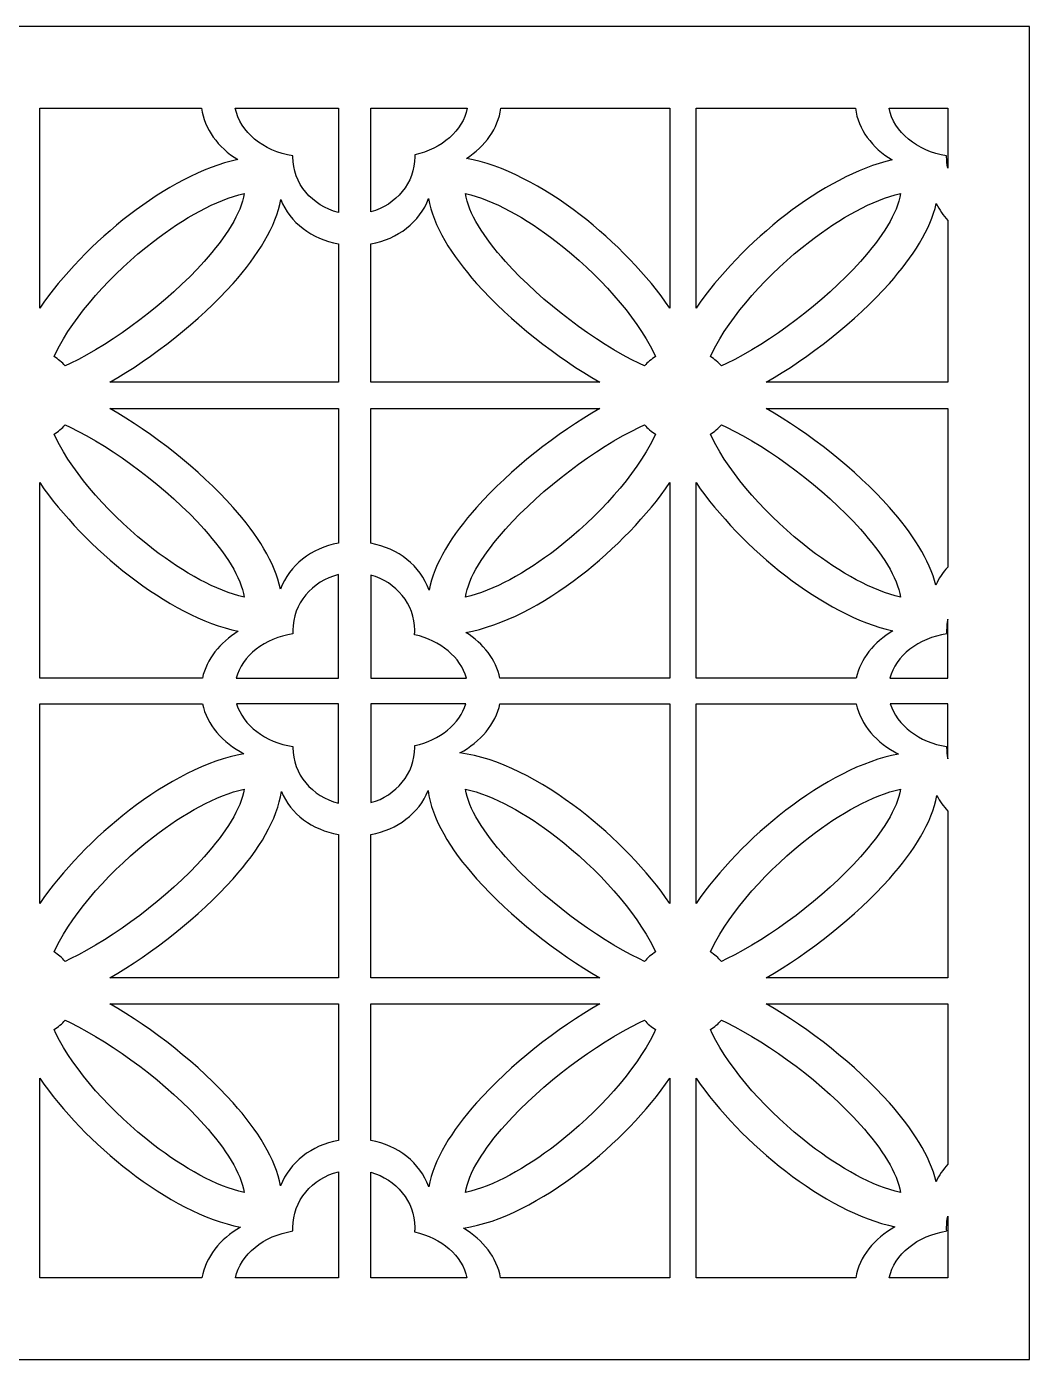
# Model space of a CAD drawing. Header units: centimetres. Extents: x -8.5 to 7.7, y -9.7 to 13.8.
# Drawn here: x -0.43 to 7.72, y 2.95 to 13.78 of the extents above; entities that cross this region are included whole.
import ezdxf

# ---------------------------------------------------------------- set-up
doc = ezdxf.new("R2010")
doc.units = ezdxf.units.CM
doc.header["$MEASUREMENT"] = 0
doc.layers.add('layer 1', color=7, linetype='Continuous')

msp = doc.modelspace()

# ---------------------------------------------------------------- linework, layer by layer
at = {"layer": 'layer 1', "color": 242}
for points, knots in [([(-8.52884, 13.7829), (-8.52884, 13.7829), (7.71956, 13.7829), (7.71956, 13.7829), (7.71956, 13.7829), (7.71956, 13.7829), (7.71956, 2.95063), (7.71956, 2.95063), (7.71956, 2.95063), (7.71956, 2.95063), (-8.52884, 2.95063), (-8.52884, 2.95063), (-8.52884, 2.95063), (-8.52884, 2.95063), (-8.52884, 13.7829), (-8.52884, 13.7829)], [0, 0, 0, 0, 0.2, 0.2, 0.2, 0.2, 0.4, 0.4, 0.4, 0.4, 0.6, 0.6, 0.6, 0.6, 1, 1, 1, 1]), ([(-0.32651, 13.1197), (-0.32651, 13.1197), (-0.32651, 11.49494), (-0.32651, 11.49494), (-0.32651, 11.49494), (-0.14451, 11.76052), (0.11849, 12.03361), (0.40346, 12.25321), (0.40346, 12.25321), (0.68873, 12.47306), (1.00045, 12.64222), (1.28349, 12.703), (1.28349, 12.703), (1.1227, 12.80188), (1.01246, 12.9506), (0.98975, 13.1197), (0.98975, 13.1197), (0.98975, 13.1197), (-0.32651, 13.1197), (-0.32651, 13.1197)], [0, 0, 0, 0, 0.16666667, 0.16666667, 0.16666667, 0.16666667, 0.33333333, 0.33333333, 0.33333333, 0.33333333, 0.5, 0.5, 0.5, 0.5, 0.66666667, 0.66666667, 0.66666667, 0.66666667, 1, 1, 1, 1]), ([(1.26363, 13.1197), (1.30129, 12.92625), (1.49018, 12.77122), (1.73162, 12.73235), (1.73162, 12.73235), (1.73157, 12.73014), (1.73151, 12.72789), (1.73151, 12.72564), (1.73151, 12.72564), (1.73151, 12.50891), (1.8891, 12.32584), (2.10156, 12.2731), (2.10156, 12.2731), (2.10156, 12.2731), (2.10156, 13.1197), (2.10156, 13.1197), (2.10156, 13.1197), (2.10156, 13.1197), (1.26363, 13.1197), (1.26363, 13.1197)], [0, 0, 0, 0, 0.16666667, 0.16666667, 0.16666667, 0.16666667, 0.33333333, 0.33333333, 0.33333333, 0.33333333, 0.5, 0.5, 0.5, 0.5, 0.66666667, 0.66666667, 0.66666667, 0.66666667, 1, 1, 1, 1]), ([(2.36617, 13.1197), (2.36617, 13.1197), (2.36617, 12.27657), (2.36617, 12.27657), (2.36617, 12.27657), (2.57185, 12.3335), (2.72294, 12.51343), (2.72294, 12.72564), (2.72294, 12.72564), (2.72294, 12.73059), (2.72273, 12.73555), (2.72257, 12.74046), (2.72257, 12.74046), (2.94374, 12.78964), (3.11331, 12.9376), (3.14879, 13.1197), (3.14879, 13.1197), (3.14879, 13.1197), (2.36617, 13.1197), (2.36617, 13.1197)], [0, 0, 0, 0, 0.16666667, 0.16666667, 0.16666667, 0.16666667, 0.33333333, 0.33333333, 0.33333333, 0.33333333, 0.5, 0.5, 0.5, 0.5, 0.66666667, 0.66666667, 0.66666667, 0.66666667, 1, 1, 1, 1]), ([(4.79746, 11.49493), (4.79746, 11.49493), (4.79746, 13.1197), (4.79746, 13.1197), (4.79746, 13.1197), (4.79746, 13.1197), (3.42269, 13.1197), (3.42269, 13.1197), (3.42269, 13.1197), (3.40063, 12.95545), (3.29589, 12.81051), (3.14253, 12.71175), (3.14253, 12.71175), (3.43726, 12.66006), (3.76706, 12.48474), (4.0675, 12.25321), (4.0675, 12.25321), (4.35248, 12.0336), (4.61546, 11.76051), (4.79746, 11.49493)], [0, 0, 0, 0, 0.16666667, 0.16666667, 0.16666667, 0.16666667, 0.33333333, 0.33333333, 0.33333333, 0.33333333, 0.5, 0.5, 0.5, 0.5, 0.66666667, 0.66666667, 0.66666667, 0.66666667, 1, 1, 1, 1]), ([(5.00942, 13.1197), (5.00942, 13.1197), (5.00942, 11.49494), (5.00942, 11.49494), (5.00942, 11.49494), (5.19141, 11.76052), (5.45441, 12.03361), (5.73938, 12.25321), (5.73938, 12.25321), (6.01958, 12.46914), (6.32528, 12.63618), (6.60427, 12.69964), (6.60427, 12.69964), (6.44047, 12.7985), (6.32793, 12.94867), (6.30497, 13.1197), (6.30497, 13.1197), (6.30497, 13.1197), (5.00942, 13.1197), (5.00942, 13.1197)], [0, 0, 0, 0, 0.16666667, 0.16666667, 0.16666667, 0.16666667, 0.33333333, 0.33333333, 0.33333333, 0.33333333, 0.5, 0.5, 0.5, 0.5, 0.66666667, 0.66666667, 0.66666667, 0.66666667, 1, 1, 1, 1]), ([(6.57884, 13.1197), (6.6165, 12.92625), (6.8054, 12.77122), (7.04684, 12.73235), (7.04684, 12.73235), (7.04679, 12.73014), (7.04673, 12.72789), (7.04673, 12.72564), (7.04673, 12.72564), (7.04673, 12.69423), (7.05006, 12.66354), (7.05636, 12.63384), (7.05636, 12.63384), (7.05636, 12.63384), (7.05636, 13.1197), (7.05636, 13.1197), (7.05636, 13.1197), (7.05636, 13.1197), (6.57884, 13.1197), (6.57884, 13.1197)], [0, 0, 0, 0, 0.16666667, 0.16666667, 0.16666667, 0.16666667, 0.33333333, 0.33333333, 0.33333333, 0.33333333, 0.5, 0.5, 0.5, 0.5, 0.66666667, 0.66666667, 0.66666667, 0.66666667, 1, 1, 1, 1]), ([(-0.11932, 11.02491), (-0.11932, 11.02491), (-0.07845, 11.04475), (-0.07845, 11.04475), (-0.07845, 11.04475), (0.27694, 11.21731), (0.71257, 11.54018), (1.01078, 11.87459), (1.01078, 11.87459), (1.18672, 12.07187), (1.31241, 12.2676), (1.33622, 12.42601), (1.33622, 12.42601), (1.10897, 12.37477), (0.84657, 12.22847), (0.59906, 12.03774), (0.59906, 12.03774), (0.25675, 11.77394), (-0.04857, 11.43037), (-0.19477, 11.13242), (-0.19477, 11.13242), (-0.19477, 11.13242), (-0.20987, 11.10165), (-0.20987, 11.10165), (-0.20987, 11.10165), (-0.17572, 11.08045), (-0.14518, 11.05454), (-0.11932, 11.02491)], [0, 0, 0, 0, 0.125, 0.125, 0.125, 0.125, 0.25, 0.25, 0.25, 0.25, 0.375, 0.375, 0.375, 0.375, 0.5, 0.5, 0.5, 0.5, 0.625, 0.625, 0.625, 0.625, 0.75, 0.75, 0.75, 0.75, 1, 1, 1, 1]), ([(0.24372, 10.892), (0.24372, 10.892), (2.10156, 10.892), (2.10156, 10.892), (2.10156, 10.892), (2.10156, 11.57721), (2.10156, 11.17033), (2.10156, 12.01751), (2.10156, 12.01751), (1.88487, 12.05626), (1.70814, 12.18972), (1.63377, 12.37765), (1.63377, 12.37765), (1.59551, 12.16165), (1.44892, 11.92431), (1.24575, 11.69648), (1.24575, 11.69648), (0.97142, 11.38886), (0.58921, 11.09001), (0.24372, 10.892)], [0, 0, 0, 0, 0.16666667, 0.16666667, 0.16666667, 0.16666667, 0.33333333, 0.33333333, 0.33333333, 0.33333333, 0.5, 0.5, 0.5, 0.5, 0.66666667, 0.66666667, 0.66666667, 0.66666667, 1, 1, 1, 1]), ([(2.36617, 10.892), (2.36617, 10.892), (4.22721, 10.892), (4.22721, 10.892), (4.22721, 10.892), (3.88172, 11.09001), (3.49955, 11.38886), (3.2252, 11.69648), (3.2252, 11.69648), (3.01948, 11.92718), (2.87179, 12.16762), (2.83581, 12.38579), (2.83581, 12.38579), (2.76351, 12.19392), (2.58535, 12.0573), (2.36617, 12.01773), (2.36617, 12.01773), (2.36617, 11.11811), (2.36617, 11.62177), (2.36617, 10.892)], [0, 0, 0, 0, 0.16666667, 0.16666667, 0.16666667, 0.16666667, 0.33333333, 0.33333333, 0.33333333, 0.33333333, 0.5, 0.5, 0.5, 0.5, 0.66666667, 0.66666667, 0.66666667, 0.66666667, 1, 1, 1, 1]), ([(4.68084, 11.10166), (4.68084, 11.10166), (4.66574, 11.13242), (4.66574, 11.13242), (4.66574, 11.13242), (4.51953, 11.43037), (4.21421, 11.77394), (3.8719, 12.03773), (3.8719, 12.03773), (3.62439, 12.22847), (3.36197, 12.37476), (3.13472, 12.42601), (3.13472, 12.42601), (3.15854, 12.26759), (3.28424, 12.07187), (3.46017, 11.87459), (3.46017, 11.87459), (3.7584, 11.54017), (4.19404, 11.2173), (4.54942, 11.04475), (4.54942, 11.04475), (4.54942, 11.04475), (4.59028, 11.02491), (4.59028, 11.02491), (4.59028, 11.02491), (4.61614, 11.05454), (4.64668, 11.08046), (4.68084, 11.10166)], [0, 0, 0, 0, 0.125, 0.125, 0.125, 0.125, 0.25, 0.25, 0.25, 0.25, 0.375, 0.375, 0.375, 0.375, 0.5, 0.5, 0.5, 0.5, 0.625, 0.625, 0.625, 0.625, 0.75, 0.75, 0.75, 0.75, 1, 1, 1, 1]), ([(5.2166, 11.02491), (5.2166, 11.02491), (5.25747, 11.04475), (5.25747, 11.04475), (5.25747, 11.04475), (5.61286, 11.21731), (6.0485, 11.54018), (6.34671, 11.87459), (6.34671, 11.87459), (6.52264, 12.07187), (6.64833, 12.2676), (6.67214, 12.42601), (6.67214, 12.42601), (6.4449, 12.37477), (6.18249, 12.22847), (5.93498, 12.03774), (5.93498, 12.03774), (5.59267, 11.77394), (5.28736, 11.43037), (5.14115, 11.13242), (5.14115, 11.13242), (5.14115, 11.13242), (5.12605, 11.10165), (5.12605, 11.10165), (5.12605, 11.10165), (5.1602, 11.08045), (5.19074, 11.05454), (5.2166, 11.02491)], [0, 0, 0, 0, 0.125, 0.125, 0.125, 0.125, 0.25, 0.25, 0.25, 0.25, 0.375, 0.375, 0.375, 0.375, 0.5, 0.5, 0.5, 0.5, 0.625, 0.625, 0.625, 0.625, 0.75, 0.75, 0.75, 0.75, 1, 1, 1, 1]), ([(5.57965, 10.892), (5.57965, 10.892), (7.05636, 10.892), (7.05636, 10.892), (7.05636, 10.892), (7.05636, 11.51663), (7.05636, 11.78058), (7.05636, 12.20804), (7.05636, 12.20804), (7.01857, 12.24878), (6.98705, 12.29476), (6.96313, 12.34511), (6.96313, 12.34511), (6.91661, 12.13795), (6.77469, 11.91293), (6.58167, 11.69648), (6.58167, 11.69648), (6.30734, 11.38886), (5.92514, 11.09001), (5.57965, 10.892)], [0, 0, 0, 0, 0.16666667, 0.16666667, 0.16666667, 0.16666667, 0.33333333, 0.33333333, 0.33333333, 0.33333333, 0.5, 0.5, 0.5, 0.5, 0.66666667, 0.66666667, 0.66666667, 0.66666667, 1, 1, 1, 1]), ([(2.10156, 10.68004), (2.10156, 10.68004), (0.24376, 10.68004), (0.24376, 10.68004), (0.24376, 10.68004), (0.58923, 10.48204), (0.97142, 10.18319), (1.24574, 9.87557), (1.24574, 9.87557), (1.44372, 9.65357), (1.58795, 9.42256), (1.6306, 9.21104), (1.6306, 9.21104), (1.70302, 9.40448), (1.88173, 9.54397), (2.10156, 9.58412), (2.10156, 9.58412), (2.10156, 10.08236), (2.10156, 10.43111), (2.10156, 10.68004)], [0, 0, 0, 0, 0.16666667, 0.16666667, 0.16666667, 0.16666667, 0.33333333, 0.33333333, 0.33333333, 0.33333333, 0.5, 0.5, 0.5, 0.5, 0.66666667, 0.66666667, 0.66666667, 0.66666667, 1, 1, 1, 1]), ([(4.22717, 10.68004), (4.22717, 10.68004), (2.36617, 10.68004), (2.36617, 10.68004), (2.36617, 10.68004), (2.36617, 10.43002), (2.36617, 10.08059), (2.36617, 9.5839), (2.36617, 9.5839), (2.58841, 9.54291), (2.76846, 9.40027), (2.83877, 9.20301), (2.83877, 9.20301), (2.87935, 9.41671), (3.02473, 9.65076), (3.22521, 9.87557), (3.22521, 9.87557), (3.49954, 10.1832), (3.8817, 10.48204), (4.22717, 10.68004)], [0, 0, 0, 0, 0.16666667, 0.16666667, 0.16666667, 0.16666667, 0.33333333, 0.33333333, 0.33333333, 0.33333333, 0.5, 0.5, 0.5, 0.5, 0.66666667, 0.66666667, 0.66666667, 0.66666667, 1, 1, 1, 1]), ([(7.05636, 10.68004), (7.05636, 10.68004), (5.57968, 10.68004), (5.57968, 10.68004), (5.57968, 10.68004), (5.92516, 10.48204), (6.30734, 10.18319), (6.58167, 9.87557), (6.58167, 9.87557), (6.76954, 9.6649), (6.90901, 9.44611), (6.9592, 9.24357), (6.9592, 9.24357), (6.98356, 9.29762), (7.01647, 9.34696), (7.05636, 9.39049), (7.05636, 9.39049), (7.05636, 9.94225), (7.05636, 10.35507), (7.05636, 10.68004)], [0, 0, 0, 0, 0.16666667, 0.16666667, 0.16666667, 0.16666667, 0.33333333, 0.33333333, 0.33333333, 0.33333333, 0.5, 0.5, 0.5, 0.5, 0.66666667, 0.66666667, 0.66666667, 0.66666667, 1, 1, 1, 1]), ([(-0.20988, 10.47039), (-0.20988, 10.47039), (-0.19479, 10.43965), (-0.19479, 10.43965), (-0.19479, 10.43965), (-0.04857, 10.1417), (0.25674, 9.79813), (0.59906, 9.53432), (0.59906, 9.53432), (0.84658, 9.34358), (1.10897, 9.19729), (1.33623, 9.14605), (1.33623, 9.14605), (1.31241, 9.30447), (1.18672, 9.50019), (1.01079, 9.69748), (1.01079, 9.69748), (0.71256, 10.03189), (0.27693, 10.35477), (-0.07846, 10.52731), (-0.07846, 10.52731), (-0.07846, 10.52731), (-0.11932, 10.54714), (-0.11932, 10.54714), (-0.11932, 10.54714), (-0.14518, 10.51751), (-0.17572, 10.49159), (-0.20988, 10.47039)], [0, 0, 0, 0, 0.125, 0.125, 0.125, 0.125, 0.25, 0.25, 0.25, 0.25, 0.375, 0.375, 0.375, 0.375, 0.5, 0.5, 0.5, 0.5, 0.625, 0.625, 0.625, 0.625, 0.75, 0.75, 0.75, 0.75, 1, 1, 1, 1]), ([(4.59028, 10.54713), (4.59028, 10.54713), (4.54942, 10.5273), (4.54942, 10.5273), (4.54942, 10.5273), (4.19403, 10.35477), (3.75839, 10.03189), (3.46018, 9.69747), (3.46018, 9.69747), (3.28424, 9.50019), (3.15854, 9.30447), (3.13472, 9.14605), (3.13472, 9.14605), (3.36199, 9.19729), (3.62439, 9.34358), (3.8719, 9.53432), (3.8719, 9.53432), (4.21423, 9.79812), (4.51954, 10.1417), (4.66575, 10.43964), (4.66575, 10.43964), (4.66575, 10.43964), (4.68084, 10.47039), (4.68084, 10.47039), (4.68084, 10.47039), (4.64668, 10.49159), (4.61613, 10.5175), (4.59028, 10.54713)], [0, 0, 0, 0, 0.125, 0.125, 0.125, 0.125, 0.25, 0.25, 0.25, 0.25, 0.375, 0.375, 0.375, 0.375, 0.5, 0.5, 0.5, 0.5, 0.625, 0.625, 0.625, 0.625, 0.75, 0.75, 0.75, 0.75, 1, 1, 1, 1]), ([(5.12604, 10.47039), (5.12604, 10.47039), (5.14114, 10.43965), (5.14114, 10.43965), (5.14114, 10.43965), (5.28736, 10.1417), (5.59266, 9.79813), (5.93498, 9.53432), (5.93498, 9.53432), (6.1825, 9.34358), (6.44489, 9.19729), (6.67215, 9.14605), (6.67215, 9.14605), (6.64834, 9.30447), (6.52264, 9.50019), (6.34671, 9.69748), (6.34671, 9.69748), (6.04849, 10.03189), (5.61285, 10.35477), (5.25747, 10.52731), (5.25747, 10.52731), (5.25747, 10.52731), (5.2166, 10.54714), (5.2166, 10.54714), (5.2166, 10.54714), (5.19074, 10.51751), (5.1602, 10.49159), (5.12604, 10.47039)], [0, 0, 0, 0, 0.125, 0.125, 0.125, 0.125, 0.25, 0.25, 0.25, 0.25, 0.375, 0.375, 0.375, 0.375, 0.5, 0.5, 0.5, 0.5, 0.625, 0.625, 0.625, 0.625, 0.75, 0.75, 0.75, 0.75, 1, 1, 1, 1]), ([(-0.32651, 10.07712), (-0.32651, 10.07712), (-0.32651, 8.48724), (-0.32651, 8.48724), (-0.32651, 8.48724), (-0.07878, 8.48724), (0.20231, 8.48724), (0.99655, 8.48724), (0.99655, 8.48724), (1.03013, 8.64184), (1.13741, 8.77676), (1.28834, 8.86806), (1.28834, 8.86806), (1.00401, 8.92792), (0.69037, 9.09774), (0.40346, 9.31884), (0.40346, 9.31884), (0.11849, 9.53844), (-0.1445, 9.81154), (-0.32651, 10.07712)], [0, 0, 0, 0, 0.16666667, 0.16666667, 0.16666667, 0.16666667, 0.33333333, 0.33333333, 0.33333333, 0.33333333, 0.5, 0.5, 0.5, 0.5, 0.66666667, 0.66666667, 0.66666667, 0.66666667, 1, 1, 1, 1]), ([(4.79746, 8.48724), (4.79746, 8.48724), (4.79746, 10.07713), (4.79746, 10.07713), (4.79746, 10.07713), (4.61546, 9.81155), (4.35249, 9.53844), (4.06751, 9.31884), (4.06751, 9.31884), (3.76539, 9.08601), (3.4336, 8.91005), (3.13764, 8.85946), (3.13764, 8.85946), (3.28139, 8.76843), (3.38331, 8.63712), (3.41588, 8.48724), (3.41588, 8.48724), (4.2909, 8.48724), (4.55291, 8.48724), (4.79746, 8.48724)], [0, 0, 0, 0, 0.16666667, 0.16666667, 0.16666667, 0.16666667, 0.33333333, 0.33333333, 0.33333333, 0.33333333, 0.5, 0.5, 0.5, 0.5, 0.66666667, 0.66666667, 0.66666667, 0.66666667, 1, 1, 1, 1]), ([(5.00942, 10.07712), (5.00942, 10.07712), (5.00942, 8.48724), (5.00942, 8.48724), (5.00942, 8.48724), (5.2381, 8.48724), (5.56473, 8.48724), (6.31177, 8.48724), (6.31177, 8.48724), (6.34576, 8.64371), (6.45525, 8.78002), (6.60908, 8.87135), (6.60908, 8.87135), (6.32879, 8.93397), (6.02119, 9.10166), (5.73938, 9.31884), (5.73938, 9.31884), (5.45441, 9.53844), (5.19142, 9.81154), (5.00942, 10.07712)], [0, 0, 0, 0, 0.16666667, 0.16666667, 0.16666667, 0.16666667, 0.33333333, 0.33333333, 0.33333333, 0.33333333, 0.5, 0.5, 0.5, 0.5, 0.66666667, 0.66666667, 0.66666667, 0.66666667, 1, 1, 1, 1]), ([(1.73252, 8.84805), (1.73194, 8.85739), (1.73151, 8.86684), (1.73151, 8.87634), (1.73151, 8.87634), (1.73151, 9.093), (1.8891, 9.27604), (2.10156, 9.32879), (2.10156, 9.32879), (2.10156, 9.32879), (2.10156, 8.48724), (2.10156, 8.48724), (2.10156, 8.48724), (2.10156, 8.48724), (1.26983, 8.48724), (1.26983, 8.48724), (1.26983, 8.48724), (1.31896, 8.66836), (1.50184, 8.81122), (1.73252, 8.84805)], [0, 0, 0, 0, 0.16666667, 0.16666667, 0.16666667, 0.16666667, 0.33333333, 0.33333333, 0.33333333, 0.33333333, 0.5, 0.5, 0.5, 0.5, 0.66666667, 0.66666667, 0.66666667, 0.66666667, 1, 1, 1, 1]), ([(2.36617, 9.32531), (2.57185, 9.26838), (2.72294, 9.08848), (2.72294, 8.87634), (2.72294, 8.87634), (2.72294, 8.8642), (2.72242, 8.85202), (2.72141, 8.84007), (2.72141, 8.84007), (2.93226, 8.79357), (3.09646, 8.65733), (3.14262, 8.48724), (3.14262, 8.48724), (3.14262, 8.48724), (2.36617, 8.48724), (2.36617, 8.48724), (2.36617, 8.48724), (2.36617, 8.48724), (2.36617, 9.32531), (2.36617, 9.32531)], [0, 0, 0, 0, 0.16666667, 0.16666667, 0.16666667, 0.16666667, 0.33333333, 0.33333333, 0.33333333, 0.33333333, 0.5, 0.5, 0.5, 0.5, 0.66666667, 0.66666667, 0.66666667, 0.66666667, 1, 1, 1, 1]), ([(7.04774, 8.84805), (7.04716, 8.85739), (7.04673, 8.86684), (7.04673, 8.87634), (7.04673, 8.87634), (7.04673, 8.90774), (7.05006, 8.93843), (7.05636, 8.96813), (7.05636, 8.96813), (7.05636, 8.96813), (7.05636, 8.48724), (7.05636, 8.48724), (7.05636, 8.48724), (7.05636, 8.48724), (6.58505, 8.48724), (6.58505, 8.48724), (6.58505, 8.48724), (6.63418, 8.66836), (6.81706, 8.81122), (7.04774, 8.84805)], [0, 0, 0, 0, 0.16666667, 0.16666667, 0.16666667, 0.16666667, 0.33333333, 0.33333333, 0.33333333, 0.33333333, 0.5, 0.5, 0.5, 0.5, 0.66666667, 0.66666667, 0.66666667, 0.66666667, 1, 1, 1, 1]), ([(-0.32651, 8.27924), (-0.32651, 8.27924), (-0.32651, 6.65517), (-0.32651, 6.65517), (-0.32651, 6.65517), (-0.14451, 6.92076), (0.11849, 7.19384), (0.40346, 7.41345), (0.40346, 7.41345), (0.706, 7.6466), (1.03829, 7.82274), (1.33456, 7.87305), (1.33456, 7.87305), (1.15963, 7.96353), (1.03375, 8.10948), (0.99668, 8.27924), (0.99668, 8.27924), (0.21814, 8.27924), (-0.07332, 8.27924), (-0.32651, 8.27924)], [0, 0, 0, 0, 0.16666667, 0.16666667, 0.16666667, 0.16666667, 0.33333333, 0.33333333, 0.33333333, 0.33333333, 0.5, 0.5, 0.5, 0.5, 0.66666667, 0.66666667, 0.66666667, 0.66666667, 1, 1, 1, 1]), ([(2.10156, 7.47198), (1.8891, 7.52473), (1.73151, 7.70778), (1.73151, 7.92452), (1.73151, 7.92452), (1.73151, 7.92677), (1.73157, 7.92903), (1.73162, 7.93123), (1.73162, 7.93123), (1.50678, 7.96743), (1.32752, 8.10435), (1.27351, 8.27924), (1.27351, 8.27924), (1.27351, 8.27924), (2.10156, 8.27924), (2.10156, 8.27924), (2.10156, 8.27924), (2.10156, 8.27924), (2.10156, 7.47198), (2.10156, 7.47198)], [0, 0, 0, 0, 0.16666667, 0.16666667, 0.16666667, 0.16666667, 0.33333333, 0.33333333, 0.33333333, 0.33333333, 0.5, 0.5, 0.5, 0.5, 0.66666667, 0.66666667, 0.66666667, 0.66666667, 1, 1, 1, 1]), ([(3.13889, 8.27924), (3.08825, 8.11538), (2.92758, 7.98493), (2.72257, 7.93934), (2.72257, 7.93934), (2.72273, 7.93442), (2.72294, 7.92947), (2.72294, 7.92452), (2.72294, 7.92452), (2.72294, 7.71231), (2.57185, 7.53238), (2.36617, 7.47545), (2.36617, 7.47545), (2.36617, 7.47545), (2.36617, 8.27924), (2.36617, 8.27924), (2.36617, 8.27924), (2.36617, 8.27924), (3.13889, 8.27924), (3.13889, 8.27924)], [0, 0, 0, 0, 0.16666667, 0.16666667, 0.16666667, 0.16666667, 0.33333333, 0.33333333, 0.33333333, 0.33333333, 0.5, 0.5, 0.5, 0.5, 0.66666667, 0.66666667, 0.66666667, 0.66666667, 1, 1, 1, 1]), ([(4.79746, 6.65516), (4.79746, 6.65516), (4.79746, 8.27924), (4.79746, 8.27924), (4.79746, 8.27924), (4.00714, 8.27924), (4.44162, 8.27924), (3.41575, 8.27924), (3.41575, 8.27924), (3.37956, 8.11362), (3.25877, 7.97075), (3.09044, 7.87988), (3.09044, 7.87988), (3.39801, 7.84092), (3.74922, 7.65872), (4.0675, 7.41345), (4.0675, 7.41345), (4.35248, 7.19384), (4.61546, 6.92075), (4.79746, 6.65516)], [0, 0, 0, 0, 0.16666667, 0.16666667, 0.16666667, 0.16666667, 0.33333333, 0.33333333, 0.33333333, 0.33333333, 0.5, 0.5, 0.5, 0.5, 0.66666667, 0.66666667, 0.66666667, 0.66666667, 1, 1, 1, 1]), ([(5.00942, 8.27924), (5.00942, 8.27924), (5.00942, 6.65517), (5.00942, 6.65517), (5.00942, 6.65517), (5.19141, 6.92076), (5.45441, 7.19384), (5.73938, 7.41345), (5.73938, 7.41345), (6.03671, 7.64257), (6.36275, 7.81664), (6.65511, 7.87033), (6.65511, 7.87033), (6.47741, 7.96059), (6.34934, 8.10776), (6.3119, 8.27924), (6.3119, 8.27924), (5.71218, 8.27924), (5.30023, 8.27924), (5.00942, 8.27924)], [0, 0, 0, 0, 0.16666667, 0.16666667, 0.16666667, 0.16666667, 0.33333333, 0.33333333, 0.33333333, 0.33333333, 0.5, 0.5, 0.5, 0.5, 0.66666667, 0.66666667, 0.66666667, 0.66666667, 1, 1, 1, 1]), ([(7.05636, 7.83272), (7.05006, 7.86242), (7.04673, 7.89311), (7.04673, 7.92452), (7.04673, 7.92452), (7.04673, 7.92677), (7.04679, 7.92903), (7.04684, 7.93123), (7.04684, 7.93123), (6.822, 7.96743), (6.64274, 8.10435), (6.58873, 8.27924), (6.58873, 8.27924), (6.58873, 8.27924), (7.05636, 8.27924), (7.05636, 8.27924), (7.05636, 8.27924), (7.05636, 8.27924), (7.05636, 7.83272), (7.05636, 7.83272)], [0, 0, 0, 0, 0.16666667, 0.16666667, 0.16666667, 0.16666667, 0.33333333, 0.33333333, 0.33333333, 0.33333333, 0.5, 0.5, 0.5, 0.5, 0.66666667, 0.66666667, 0.66666667, 0.66666667, 1, 1, 1, 1]), ([(-0.11932, 6.18515), (-0.11932, 6.18515), (-0.07845, 6.20499), (-0.07845, 6.20499), (-0.07845, 6.20499), (0.27694, 6.37754), (0.71257, 6.70041), (1.01078, 7.03482), (1.01078, 7.03482), (1.18672, 7.2321), (1.31241, 7.42783), (1.33622, 7.58625), (1.33622, 7.58625), (1.10897, 7.535), (0.84657, 7.38871), (0.59906, 7.19797), (0.59906, 7.19797), (0.25675, 6.93418), (-0.04857, 6.5906), (-0.19477, 6.29265), (-0.19477, 6.29265), (-0.19477, 6.29265), (-0.20987, 6.26188), (-0.20987, 6.26188), (-0.20987, 6.26188), (-0.17572, 6.24068), (-0.14518, 6.21478), (-0.11932, 6.18515)], [0, 0, 0, 0, 0.125, 0.125, 0.125, 0.125, 0.25, 0.25, 0.25, 0.25, 0.375, 0.375, 0.375, 0.375, 0.5, 0.5, 0.5, 0.5, 0.625, 0.625, 0.625, 0.625, 0.75, 0.75, 0.75, 0.75, 1, 1, 1, 1]), ([(4.68084, 6.26189), (4.68084, 6.26189), (4.66574, 6.29265), (4.66574, 6.29265), (4.66574, 6.29265), (4.51953, 6.5906), (4.21421, 6.93417), (3.8719, 7.19797), (3.8719, 7.19797), (3.62439, 7.38871), (3.36197, 7.535), (3.13472, 7.58625), (3.13472, 7.58625), (3.15854, 7.42782), (3.28424, 7.2321), (3.46017, 7.03482), (3.46017, 7.03482), (3.7584, 6.7004), (4.19404, 6.37753), (4.54942, 6.20498), (4.54942, 6.20498), (4.54942, 6.20498), (4.59028, 6.18515), (4.59028, 6.18515), (4.59028, 6.18515), (4.61614, 6.21478), (4.64668, 6.24069), (4.68084, 6.26189)], [0, 0, 0, 0, 0.125, 0.125, 0.125, 0.125, 0.25, 0.25, 0.25, 0.25, 0.375, 0.375, 0.375, 0.375, 0.5, 0.5, 0.5, 0.5, 0.625, 0.625, 0.625, 0.625, 0.75, 0.75, 0.75, 0.75, 1, 1, 1, 1]), ([(5.2166, 6.18515), (5.2166, 6.18515), (5.25747, 6.20499), (5.25747, 6.20499), (5.25747, 6.20499), (5.61286, 6.37754), (6.0485, 6.70041), (6.34671, 7.03482), (6.34671, 7.03482), (6.52264, 7.2321), (6.64833, 7.42783), (6.67214, 7.58625), (6.67214, 7.58625), (6.4449, 7.535), (6.18249, 7.38871), (5.93498, 7.19797), (5.93498, 7.19797), (5.59267, 6.93418), (5.28736, 6.5906), (5.14115, 6.29265), (5.14115, 6.29265), (5.14115, 6.29265), (5.12605, 6.26188), (5.12605, 6.26188), (5.12605, 6.26188), (5.1602, 6.24068), (5.19074, 6.21478), (5.2166, 6.18515)], [0, 0, 0, 0, 0.125, 0.125, 0.125, 0.125, 0.25, 0.25, 0.25, 0.25, 0.375, 0.375, 0.375, 0.375, 0.5, 0.5, 0.5, 0.5, 0.625, 0.625, 0.625, 0.625, 0.75, 0.75, 0.75, 0.75, 1, 1, 1, 1]), ([(0.24373, 6.05224), (0.24373, 6.05224), (2.10156, 6.05224), (2.10156, 6.05224), (2.10156, 6.05224), (2.10156, 6.78819), (2.10156, 6.37908), (2.10156, 7.21639), (2.10156, 7.21639), (1.889, 7.25439), (1.71489, 7.38355), (1.63814, 7.56586), (1.63814, 7.56586), (1.60812, 7.34248), (1.45773, 7.09443), (1.24575, 6.85672), (1.24575, 6.85672), (0.97142, 6.54909), (0.58922, 6.25025), (0.24373, 6.05224)], [0, 0, 0, 0, 0.16666667, 0.16666667, 0.16666667, 0.16666667, 0.33333333, 0.33333333, 0.33333333, 0.33333333, 0.5, 0.5, 0.5, 0.5, 0.66666667, 0.66666667, 0.66666667, 0.66666667, 1, 1, 1, 1]), ([(2.36617, 6.05224), (2.36617, 6.05224), (4.22721, 6.05224), (4.22721, 6.05224), (4.22721, 6.05224), (3.88172, 6.25025), (3.49955, 6.54909), (3.2252, 6.85672), (3.2252, 6.85672), (3.01057, 7.09741), (2.8591, 7.3487), (2.83177, 7.57425), (2.83177, 7.57425), (2.75702, 7.38786), (2.58136, 7.25547), (2.36617, 7.21661), (2.36617, 7.21661), (2.36617, 6.33112), (2.36617, 6.82318), (2.36617, 6.05224)], [0, 0, 0, 0, 0.16666667, 0.16666667, 0.16666667, 0.16666667, 0.33333333, 0.33333333, 0.33333333, 0.33333333, 0.5, 0.5, 0.5, 0.5, 0.66666667, 0.66666667, 0.66666667, 0.66666667, 1, 1, 1, 1]), ([(5.57965, 6.05224), (5.57965, 6.05224), (7.05636, 6.05224), (7.05636, 6.05224), (7.05636, 6.05224), (7.05636, 6.70878), (7.05636, 6.98946), (7.05636, 7.40693), (7.05636, 7.40693), (7.02144, 7.44457), (6.99187, 7.48669), (6.96871, 7.5326), (6.96871, 7.5326), (6.92901, 7.31801), (6.78319, 7.08269), (6.58167, 6.85672), (6.58167, 6.85672), (6.30734, 6.54909), (5.92514, 6.25025), (5.57965, 6.05224)], [0, 0, 0, 0, 0.16666667, 0.16666667, 0.16666667, 0.16666667, 0.33333333, 0.33333333, 0.33333333, 0.33333333, 0.5, 0.5, 0.5, 0.5, 0.66666667, 0.66666667, 0.66666667, 0.66666667, 1, 1, 1, 1]), ([(2.10156, 5.84028), (2.10156, 5.84028), (0.24376, 5.84028), (0.24376, 5.84028), (0.24376, 5.84028), (0.58923, 5.64228), (0.97141, 5.34343), (1.24574, 5.0358), (1.24574, 5.0358), (1.44665, 4.81052), (1.5922, 4.57595), (1.63242, 4.3619), (1.63242, 4.3619), (1.70597, 4.55287), (1.88353, 4.69042), (2.10156, 4.73024), (2.10156, 4.73024), (2.10156, 5.23041), (2.10156, 5.58452), (2.10156, 5.84028)], [0, 0, 0, 0, 0.16666667, 0.16666667, 0.16666667, 0.16666667, 0.33333333, 0.33333333, 0.33333333, 0.33333333, 0.5, 0.5, 0.5, 0.5, 0.66666667, 0.66666667, 0.66666667, 0.66666667, 1, 1, 1, 1]), ([(4.22717, 5.84028), (4.22717, 5.84028), (2.36617, 5.84028), (2.36617, 5.84028), (2.36617, 5.84028), (2.36617, 5.58404), (2.36617, 5.2294), (2.36617, 4.73002), (2.36617, 4.73002), (2.58659, 4.68937), (2.76554, 4.54871), (2.83705, 4.35395), (2.83705, 4.35395), (2.87512, 4.57014), (3.02182, 4.80774), (3.22521, 5.03581), (3.22521, 5.03581), (3.49954, 5.34343), (3.8817, 5.64228), (4.22717, 5.84028)], [0, 0, 0, 0, 0.16666667, 0.16666667, 0.16666667, 0.16666667, 0.33333333, 0.33333333, 0.33333333, 0.33333333, 0.5, 0.5, 0.5, 0.5, 0.66666667, 0.66666667, 0.66666667, 0.66666667, 1, 1, 1, 1]), ([(7.05636, 5.84028), (7.05636, 5.84028), (5.57968, 5.84028), (5.57968, 5.84028), (5.57968, 5.84028), (5.92515, 5.64228), (6.30734, 5.34343), (6.58167, 5.0358), (6.58167, 5.0358), (6.77239, 4.82194), (6.91325, 4.59971), (6.96145, 4.3946), (6.96145, 4.3946), (6.98556, 4.44673), (7.01768, 4.4944), (7.05636, 4.5366), (7.05636, 4.5366), (7.05636, 5.08917), (7.05636, 5.50803), (7.05636, 5.84028)], [0, 0, 0, 0, 0.16666667, 0.16666667, 0.16666667, 0.16666667, 0.33333333, 0.33333333, 0.33333333, 0.33333333, 0.5, 0.5, 0.5, 0.5, 0.66666667, 0.66666667, 0.66666667, 0.66666667, 1, 1, 1, 1]), ([(-0.20988, 5.63063), (-0.20988, 5.63063), (-0.19479, 5.59988), (-0.19479, 5.59988), (-0.19479, 5.59988), (-0.04857, 5.30194), (0.25674, 4.95836), (0.59906, 4.69455), (0.59906, 4.69455), (0.84658, 4.50382), (1.10897, 4.35753), (1.33623, 4.30628), (1.33623, 4.30628), (1.31241, 4.46471), (1.18672, 4.66042), (1.01079, 4.85771), (1.01079, 4.85771), (0.71256, 5.19213), (0.27693, 5.515), (-0.07846, 5.68754), (-0.07846, 5.68754), (-0.07846, 5.68754), (-0.11932, 5.70737), (-0.11932, 5.70737), (-0.11932, 5.70737), (-0.14518, 5.67774), (-0.17572, 5.65183), (-0.20988, 5.63063)], [0, 0, 0, 0, 0.125, 0.125, 0.125, 0.125, 0.25, 0.25, 0.25, 0.25, 0.375, 0.375, 0.375, 0.375, 0.5, 0.5, 0.5, 0.5, 0.625, 0.625, 0.625, 0.625, 0.75, 0.75, 0.75, 0.75, 1, 1, 1, 1]), ([(4.59028, 5.70737), (4.59028, 5.70737), (4.54942, 5.68753), (4.54942, 5.68753), (4.54942, 5.68753), (4.19403, 5.515), (3.75839, 5.19213), (3.46018, 4.85771), (3.46018, 4.85771), (3.28424, 4.66042), (3.15854, 4.46471), (3.13472, 4.30628), (3.13472, 4.30628), (3.36199, 4.35753), (3.62439, 4.50382), (3.8719, 4.69455), (3.8719, 4.69455), (4.21423, 4.95835), (4.51954, 5.30194), (4.66575, 5.59988), (4.66575, 5.59988), (4.66575, 5.59988), (4.68084, 5.63063), (4.68084, 5.63063), (4.68084, 5.63063), (4.64668, 5.65183), (4.61613, 5.67774), (4.59028, 5.70737)], [0, 0, 0, 0, 0.125, 0.125, 0.125, 0.125, 0.25, 0.25, 0.25, 0.25, 0.375, 0.375, 0.375, 0.375, 0.5, 0.5, 0.5, 0.5, 0.625, 0.625, 0.625, 0.625, 0.75, 0.75, 0.75, 0.75, 1, 1, 1, 1]), ([(5.12604, 5.63063), (5.12604, 5.63063), (5.14114, 5.59988), (5.14114, 5.59988), (5.14114, 5.59988), (5.28736, 5.30194), (5.59266, 4.95836), (5.93498, 4.69455), (5.93498, 4.69455), (6.1825, 4.50382), (6.44489, 4.35753), (6.67215, 4.30628), (6.67215, 4.30628), (6.64834, 4.46471), (6.52264, 4.66042), (6.34671, 4.85771), (6.34671, 4.85771), (6.04849, 5.19213), (5.61285, 5.515), (5.25747, 5.68754), (5.25747, 5.68754), (5.25747, 5.68754), (5.2166, 5.70737), (5.2166, 5.70737), (5.2166, 5.70737), (5.19074, 5.67774), (5.1602, 5.65183), (5.12604, 5.63063)], [0, 0, 0, 0, 0.125, 0.125, 0.125, 0.125, 0.25, 0.25, 0.25, 0.25, 0.375, 0.375, 0.375, 0.375, 0.5, 0.5, 0.5, 0.5, 0.625, 0.625, 0.625, 0.625, 0.75, 0.75, 0.75, 0.75, 1, 1, 1, 1]), ([(-0.32651, 5.23736), (-0.32651, 5.23736), (-0.32651, 3.61383), (-0.32651, 3.61383), (-0.32651, 3.61383), (-0.32651, 3.61383), (0.99272, 3.61383), (0.99272, 3.61383), (0.99272, 3.61383), (1.02228, 3.78269), (1.13944, 3.92971), (1.30623, 4.02467), (1.30623, 4.02467), (1.01721, 4.08104), (0.6964, 4.25332), (0.40346, 4.47907), (0.40346, 4.47907), (0.11849, 4.69867), (-0.1445, 4.97177), (-0.32651, 5.23736)], [0, 0, 0, 0, 0.16666667, 0.16666667, 0.16666667, 0.16666667, 0.33333333, 0.33333333, 0.33333333, 0.33333333, 0.5, 0.5, 0.5, 0.5, 0.66666667, 0.66666667, 0.66666667, 0.66666667, 1, 1, 1, 1]), ([(4.79746, 3.61383), (4.79746, 3.61383), (4.79746, 5.23737), (4.79746, 5.23737), (4.79746, 5.23737), (4.61546, 4.97178), (4.35249, 4.69868), (4.06751, 4.47908), (4.06751, 4.47908), (3.75918, 4.24146), (3.41996, 4.06308), (3.11945, 4.01674), (3.11945, 4.01674), (3.27912, 3.92167), (3.3909, 3.77813), (3.41969, 3.61383), (3.41969, 3.61383), (3.41969, 3.61383), (4.79746, 3.61383), (4.79746, 3.61383)], [0, 0, 0, 0, 0.16666667, 0.16666667, 0.16666667, 0.16666667, 0.33333333, 0.33333333, 0.33333333, 0.33333333, 0.5, 0.5, 0.5, 0.5, 0.66666667, 0.66666667, 0.66666667, 0.66666667, 1, 1, 1, 1]), ([(5.00942, 5.23736), (5.00942, 5.23736), (5.00942, 3.61383), (5.00942, 3.61383), (5.00942, 3.61383), (5.00942, 3.61383), (6.30794, 3.61383), (6.30794, 3.61383), (6.30794, 3.61383), (6.33783, 3.78452), (6.45722, 3.9329), (6.6269, 4.02774), (6.6269, 4.02774), (6.34187, 4.0871), (6.02718, 4.25728), (5.73938, 4.47907), (5.73938, 4.47907), (5.45441, 4.69867), (5.19142, 4.97177), (5.00942, 5.23736)], [0, 0, 0, 0, 0.16666667, 0.16666667, 0.16666667, 0.16666667, 0.33333333, 0.33333333, 0.33333333, 0.33333333, 0.5, 0.5, 0.5, 0.5, 0.66666667, 0.66666667, 0.66666667, 0.66666667, 1, 1, 1, 1]), ([(2.10156, 3.61383), (2.10156, 3.61383), (2.10156, 4.47491), (2.10156, 4.47491), (2.10156, 4.47491), (1.8891, 4.42216), (1.73151, 4.23911), (1.73151, 4.02245), (1.73151, 4.02245), (1.73151, 4.01295), (1.73194, 4.0035), (1.73252, 3.99416), (1.73252, 3.99416), (1.49362, 3.95601), (1.30599, 3.80416), (1.26509, 3.61383), (1.26509, 3.61383), (1.26509, 3.61383), (2.10156, 3.61383), (2.10156, 3.61383)], [0, 0, 0, 0, 0.16666667, 0.16666667, 0.16666667, 0.16666667, 0.33333333, 0.33333333, 0.33333333, 0.33333333, 0.5, 0.5, 0.5, 0.5, 0.66666667, 0.66666667, 0.66666667, 0.66666667, 1, 1, 1, 1]), ([(3.14736, 3.61383), (3.10885, 3.79297), (2.94026, 3.93791), (2.72141, 3.98618), (2.72141, 3.98618), (2.72242, 3.99813), (2.72294, 4.0103), (2.72294, 4.02245), (2.72294, 4.02245), (2.72294, 4.23459), (2.57185, 4.4145), (2.36617, 4.47143), (2.36617, 4.47143), (2.36617, 4.47143), (2.36617, 3.61383), (2.36617, 3.61383), (2.36617, 3.61383), (2.36617, 3.61383), (3.14736, 3.61383), (3.14736, 3.61383)], [0, 0, 0, 0, 0.16666667, 0.16666667, 0.16666667, 0.16666667, 0.33333333, 0.33333333, 0.33333333, 0.33333333, 0.5, 0.5, 0.5, 0.5, 0.66666667, 0.66666667, 0.66666667, 0.66666667, 1, 1, 1, 1]), ([(7.05636, 4.11424), (7.05006, 4.08455), (7.04673, 4.05385), (7.04673, 4.02245), (7.04673, 4.02245), (7.04673, 4.01295), (7.04716, 4.0035), (7.04774, 3.99416), (7.04774, 3.99416), (6.80884, 3.95601), (6.62121, 3.80416), (6.58031, 3.61383), (6.58031, 3.61383), (6.58031, 3.61383), (7.05636, 3.61383), (7.05636, 3.61383), (7.05636, 3.61383), (7.05636, 3.61383), (7.05636, 4.11424), (7.05636, 4.11424)], [0, 0, 0, 0, 0.16666667, 0.16666667, 0.16666667, 0.16666667, 0.33333333, 0.33333333, 0.33333333, 0.33333333, 0.5, 0.5, 0.5, 0.5, 0.66666667, 0.66666667, 0.66666667, 0.66666667, 1, 1, 1, 1])]:
    msp.add_open_spline(points, degree=3, knots=knots, dxfattribs=at)

doc.saveas('drawing.dxf')
